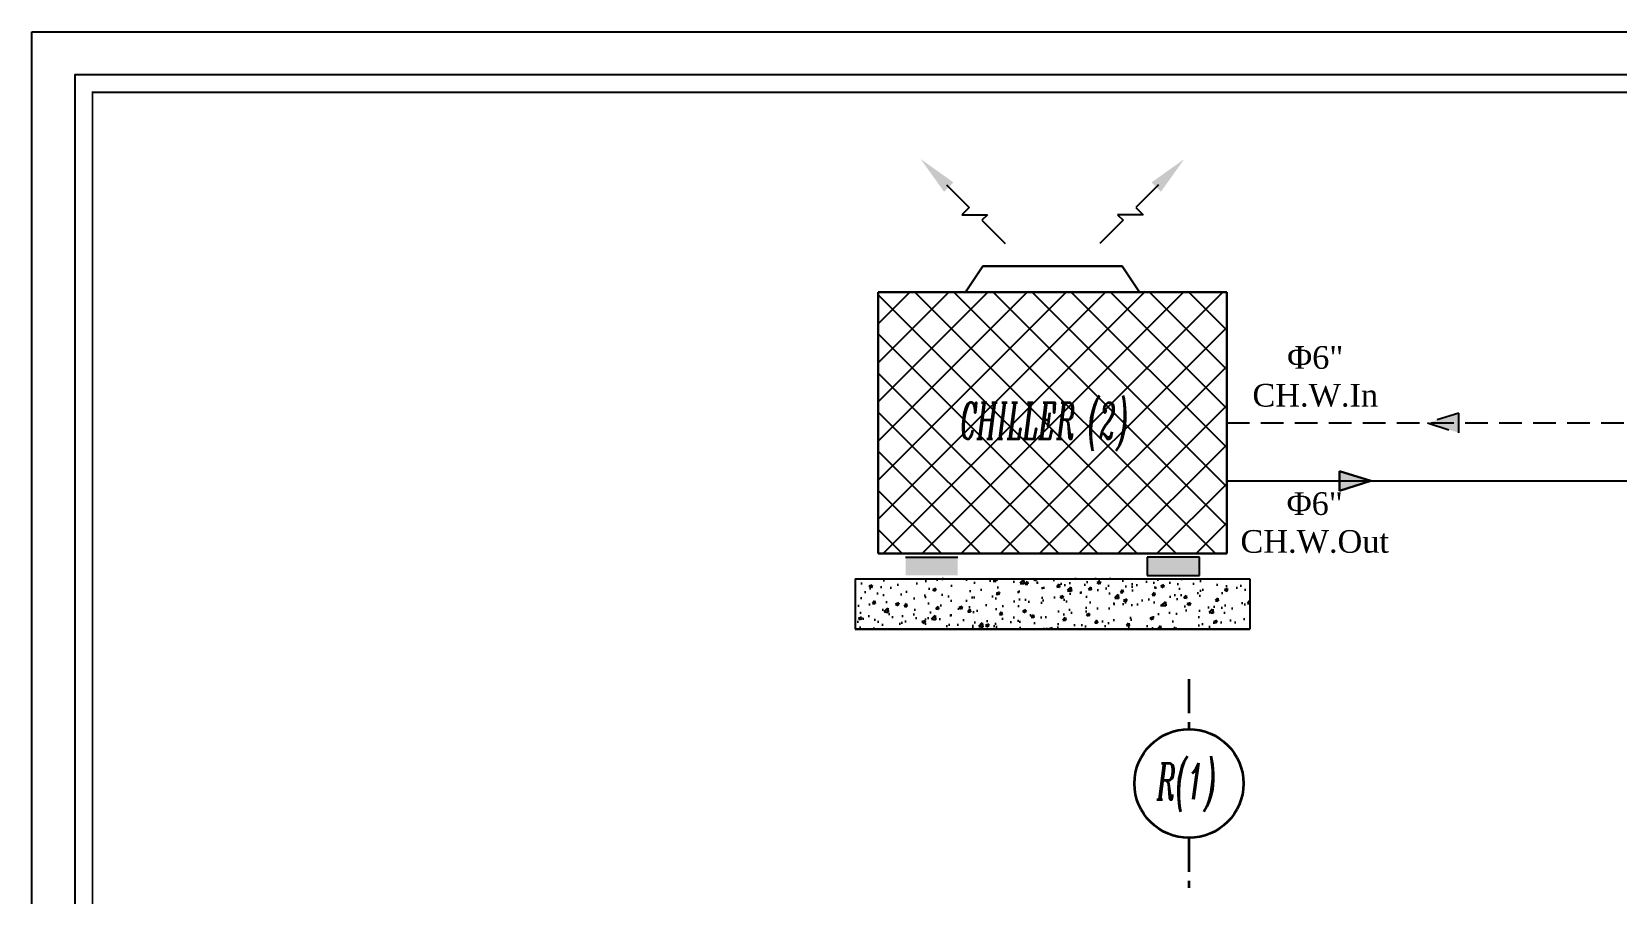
# Model space of a CAD drawing. Extents: x -641 to 2784, y 147 to 852.
# Drawn here: x -641.37 to -623.9, y 175.47 to 184.97 of the extents above; entities that cross this region are included whole.
import ezdxf

# ---------------------------------------------------------------- set-up
doc = ezdxf.new("R2010")
doc.units = 0
doc.header["$MEASUREMENT"] = 0
doc.linetypes.add('CENTER2', pattern=[1.125, 0.75, -0.125, 0.125, -0.125])
doc.linetypes.add('HIDDEN', pattern=[0.375, 0.25, -0.125])
for name, color, linetype, lineweight in [('04-AC_F.A.DUCT', 4, 'Continuous', 35), ('A-Handrail', 2, 'Continuous', 30), ('A.C.CHILLED WATER PIPING(S)', 3, 'Continuous', 30)]:
    doc.layers.add(name, color=color, linetype=linetype, lineweight=lineweight)
for name, color, linetype in [('13_A-ELEV5', 9, 'Continuous'), ('15-AC-CH.WT PIPING (S)', 3, 'Continuous'), ('16-AC-CH.WT PIPING (R)', 3, 'HIDDEN'), ('AC-DEFFUSER', 4, 'Continuous'), ('CH.W.PIPING TEXT', 4, 'Continuous'), ('fram', 252, 'Continuous'), ('TXT', 7, 'Continuous'), ('WALL', 4, 'Continuous')]:
    doc.layers.add(name, color=color, linetype=linetype)
doc.styles.add('AC', font='romans.shx', dxfattribs={"height": 0.2})
doc.styles.add('ITALICC', font='italicc.shx', dxfattribs={"width": 0.5, "height": 0.5})

# ---------------------------------------------------------------- blocks, each defined once
blk = doc.blocks.new('A$C24462F82')
at = {"layer": 'AC-DEFFUSER'}
for p, q in [((0.1680796990343083, 0.1680796737680197), (0.1032137119730692, 0.1032136867066669)), ((0.1032137119730692, 0.1032136867066669), (0.123995704358606, 0.0824316943211301)), ((0.0663631569730683, 0.066363131706666), (1.88977651e-08, -6.3689782e-09)), ((0.123995704358606, 0.0824316943211301), (0.050339536318063, 0.0823867523616713)), ((0.050339536318063, 0.0823867523616713), (0.0663631569730683, 0.066363131706666))]:
    blk.add_line(p, q, dxfattribs=at)
blk.add_solid([(0.1482485646398004, 0.1750812172342506), (0.1750812425005392, 0.1482485393736255), (0.2421629371520453, 0.2421629118863251)], dxfattribs=at)

msp = doc.modelspace()

# ---------------------------------------------------------------- hatches: boundary and pattern name
for points in [[(-631.7361853784594, 179.1789796296109), (-631.7361853784594, 178.9772956296403), (-631.15994537861, 178.9772956296403), (-631.15994537861, 179.1789796296109)], [(-629.0737365883022, 179.1789796296109), (-629.0737365883022, 178.9772956296403), (-628.49749658822, 178.9772956296403), (-628.49749658822, 179.1789796296109)]]:
    msp.add_hatch(color=256).paths.add_polyline_path(points)
at = {"layer": '13_A-ELEV5'}
h = msp.add_hatch(dxfattribs=at)
h.set_pattern_fill('ANSI37', color=9, scale=0.09604, style=0)
h.set_pattern_definition([(45.00000000000001, (-731.4927187535857, 97.82057102288326), (-0.2156159494668703, 0.2156159494668703), []), (135, (-731.4927187535857, 97.82057102288326), (-0.2156159494668703, -0.2156159494668703), [])])
h.paths.add_polyline_path([(-628.1960409833762, 182.0985956296392), (-632.0376409833032, 182.0985956296392), (-632.0376409833032, 179.2173956298104), (-628.1960409833762, 179.2173956298104)])
h.paths.add_polyline_path([(-631.4588572872515, 180.2835743223151), (-628.8383372874875, 180.2835743223151), (-628.8383372874875, 181.1479343220892), (-631.4588572872515, 181.1479343220892)], flags=24)
at = {"layer": '16-AC-CH.WT PIPING (R)'}
msp.add_hatch(color=6, dxfattribs=at).paths.add_polyline_path([(-625.6405995641314, 180.5499956297755), (-625.6405995641314, 180.765995629674), (-625.9861995637827, 180.6579956298994)])
at = {"layer": 'A-Handrail'}
h = msp.add_hatch(dxfattribs=at)
h.set_pattern_fill('AR-CONC', color=254, scale=0.0019208, style=0)
h.set_pattern_definition([(49.99999999999999, (-731.4927187535857, 97.82057102288326), (0.3499403122075244, -0.030615795503125), [0.03659124, -0.4025036400000002]), (355, (-731.4927187535857, 97.82057102288326), (-0.0676944201340612, 0.3669815996480912), [0.029272992, -0.3220029119999999]), (100.4509999999999, (-731.463557167858, 97.81801971998738), (0.2822471571999745, 0.3363641339652166), [0.031097752, -0.342075272]), (46.1842000000001, (-731.4927187535857, 97.91814766261467), (0.5206886217456032, -0.0807549034931823), [0.05488686, -0.6037554599999999]), (96.63559999999974, (-731.4493280735976, 97.91141813977828), (0.4560060535627483, 0.4752550077536065), [0.04664662799999952, -0.5131129079999927]), (351.1840000000001, (-731.4927187535857, 97.91814766261467), (0.4560067668474043, 0.475254166386636), [0.043909488, -0.483004368]), (21, (-731.4439304334289, 97.8937535025945), (0.2912218611878041, -0.1964316079669973), [0.03659124, -0.4025036400000002]), (326.0000000000001, (-731.4439304334289, 97.8937535025945), (0.1187093360501605, 0.3537882453277508), [0.029272992, -0.3220029119999999]), (71.4514, (-731.4196620857754, 97.87738425292281), (0.4099303954712549, 0.1573574251010031), [0.03109775199999987, -0.3420752719999976]), (37.50000000000001, (-731.4927187535857, 97.82057102288326), (0.0059325891237368, 0.1624133186675525), [0, -0.3180998464, 0, -0.326881744, 0, -0.32322262]), (7.499999999999999, (-731.4927187535857, 97.82057102288326), (0.1283472077497952, 0.1924268481106439), [0, -0.1863713823999998, 0, -0.3107815983999997, 0, -0.1231905079999999]), (327.5000000000001, (-731.6015167070498, 97.82057102288326), (0.2604424151965265, -0.0110037714611272), [0, -0.1219707999999996, 0, -0.3805488959999987, 0, -0.5049591119999974]), (317.5, (-731.6503050269737, 97.82057102288326), (0.2845265316062634, 0.0488392039768261), [0, -0.1585620399999999, 0, -0.2527234975999999, 0, -0.3585941519999999])])
h.paths.add_polyline_path([(-632.2901402732302, 178.9388796297901), (-632.2901402732302, 178.3829340167178), (-627.9435416934491, 178.3829340167178), (-627.9435416934491, 178.9388796297901)])
at = {"layer": 'A.C.CHILLED WATER PIPING(S)'}
msp.add_hatch(color=256, dxfattribs=at).paths.add_polyline_path([(-626.9533607399269, 179.9097814160233), (-626.9533607399269, 180.1257814161547), (-626.607760740392, 180.0177814161472)])

# ---------------------------------------------------------------- linework, layer by layer
for p, q in [((-631.7361853784594, 179.1789796296109), (-631.15994537861, 179.1789796296109)), ((-628.49749658822, 179.1789796296109), (-629.0737365883022, 179.1789796296109)), ((-629.0737365883022, 179.1789796296109), (-629.0737365883022, 178.9772956296403)), ((-628.49749658822, 178.9772956296403), (-628.49749658822, 179.1789796296109)), ((-632.2901402732302, 178.9388796297901), (-627.9435416934491, 178.9388796297901)), ((-632.2901402732302, 178.9388796297901), (-632.2901402732302, 178.3829340169506)), ((-629.0737365883022, 178.9772956296403), (-628.49749658822, 178.9772956296403)), ((-627.9435416934491, 178.9388796297901), (-627.9435416934491, 178.3829340169506))]:
    msp.add_line(p, q)
at = {"layer": '04-AC_F.A.DUCT', "color": 7, "linetype": 'CENTER2', "ltscale": 0.5}
for p, q in [((-628.6126737729091, 177.834150569917), (-628.6126737729091, 177.2821338480122)), ((-628.6126737729091, 176.0821338480122), (-628.6126737729091, 175.5301171261075))]:
    msp.add_line(p, q, dxfattribs=at)
at = {"layer": '04-AC_F.A.DUCT', "color": 7, "ltscale": 0.5}
msp.add_circle((-628.6126737729091, 176.6821338480122), 0.6, dxfattribs=at)
at = {"layer": '15-AC-CH.WT PIPING (S)'}
msp.add_line((-628.1960409833762, 180.0177814161472), (-622.8774031071489, 180.0177814161472), dxfattribs=at)
at = {"layer": '16-AC-CH.WT PIPING (R)', "color": 6}
for p, q in [((-625.6405995641314, 180.765995629674), (-625.9861995637827, 180.6579956298994)), ((-625.6405995641314, 180.5499956297755), (-625.6405995641314, 180.765995629674)), ((-625.9861995637827, 180.6579956298994), (-625.6405995641314, 180.5499956297755))]:
    msp.add_line(p, q, dxfattribs=at)
at = {"layer": '16-AC-CH.WT PIPING (R)', "color": 105}
msp.add_line((-628.1960409833762, 180.6579956297248), (-618.7928596459055, 180.6579956297248), dxfattribs=at)
at = {"layer": 'A-Handrail', "color": 1}
for p, q in [((-630.8851609833716, 182.3867156297967), (-631.0772409833214, 182.0985956296392)), ((-630.8851609833716, 182.3867156297967), (-629.3485209833077, 182.3867156297967)), ((-629.3485209833077, 182.3867156297967), (-629.1564409833579, 182.0985956296392)), ((-632.0376409833032, 179.2173956298104), (-632.0376409833032, 182.0985956296392)), ((-632.0376409833032, 182.0985956296392), (-628.1960409833762, 182.0985956296392)), ((-628.1960409833762, 182.0985956296392), (-628.1960409833762, 179.2173956298104)), ((-628.1960409833762, 179.2173956298104), (-632.0376409833032, 179.2173956298104))]:
    msp.add_line(p, q, dxfattribs=at)
at = {"layer": 'A-Handrail', "color": 254}
msp.add_line((-627.9435416934491, 178.3829340169506), (-632.2901402732302, 178.3829340169506), dxfattribs=at)
at = {"layer": 'A.C.CHILLED WATER PIPING(S)'}
for p, q in [((-626.9533607399269, 179.9097814160233), (-626.9533607399269, 180.1257814161547)), ((-626.9533607399269, 180.1257814161547), (-626.607760740392, 180.0177814161472)), ((-626.607760740392, 180.0177814161472), (-626.9533607399269, 179.9097814160233))]:
    msp.add_line(p, q, dxfattribs=at)
at = {"layer": 'fram'}
msp.add_line((-576.8425301833877, 184.4949609476143), (-640.888726348468, 184.4949609476143), dxfattribs=at)
for points in [[(-641.3656282659176, 184.9718628650862), (-576.3656282659176, 184.9718628650862), (-576.3656282659176, 146.9718628650862), (-641.3656282659174, 146.9718628650862)], [(-584.4192323727877, 184.4949609476143), (-640.888726348468, 184.4949609476143), (-640.888726348468, 147.4487647825131), (-584.4192323727877, 147.4487647825131)]]:
    msp.add_lwpolyline(points, close=True, dxfattribs=at)
at = {"layer": 'WALL', "color": 252, "linetype": 'Continuous'}
msp.add_lwpolyline([(-584.6112323741415, 184.302961000801, 0.0192, 0.0192, 0), (-640.696726348468, 184.3029609478437, 0.0192, 0.0192, 0), (-640.696726348468, 147.6407647827426, 0.0192, 0.0192, 0), (-584.6112326310329, 147.6407648356998, 0.0192, 0.0192, 0)], format="xyseb", close=True, dxfattribs=at)
at = {"layer": 'WALL', "linetype": 'Continuous'}
msp.add_lwpolyline([(-584.6112323741415, 184.302961000801, 0.0192, 0.0192, 0), (-640.696726348468, 184.3029609478437, 0.0192, 0.0192, 0), (-640.696726348468, 147.6407647827425, 0.0192, 0.0192, 0), (-584.6112326310326, 147.6407648356998, 0.0192, 0.0192, 0)], format="xyseb", close=True, dxfattribs=at)

# ---------------------------------------------------------------- block references
at = {"yscale": 3.8416000000434}
for p, xscale, zscale in [((-630.6390918649911, 182.637204697665), -3.841600000043286, 3.841599999996844), ((-629.5945901018047, 182.637204697665), 3.8416000000434, 3.841599999999998)]:
    msp.add_blockref('A$C24462F82', p, dxfattribs=dict(at, xscale=xscale, zscale=zscale))

# ---------------------------------------------------------------- texts
at = {"layer": '04-AC_F.A.DUCT', "color": 1, "linetype": 'Continuous', "style": 'ITALICC', "width": 0.5}
msp.add_text('R(1)', height=0.4018188784132772, rotation=359.9999999999999, dxfattribs=at).set_placement((-628.9660087274528, 176.5049080608506))
at = {"layer": 'CH.W.PIPING TEXT', "char_height": 0.25, "width": 5.784485296199134, "attachment_point": 2, "style": 'AC'}
for s, insert in [('{\\fTimes New Roman|b0|i0|c178|p18;\\C1;Φ\\fTimes New Roman|b0|i0|c0|p18;6"\\PCH.W.In\\C256; }', (-627.2214894926353, 181.5048064200275)), ('{\\fTimes New Roman|b0|i0|c178|p18;\\C85;Φ\\fTimes New Roman|b0|i0|c0|p18;6"\\PCH.W.Out }', (-627.2272697820106, 179.8932601060553))]:
    msp.add_mtext(s, dxfattribs=dict(at, insert=insert))
at = {"layer": 'TXT', "color": 4, "style": 'ITALICC', "width": 0.5}
msp.add_text('CHILLER (2)', height=0.4018188784132772, dxfattribs=at).set_placement((-631.1314172889604, 180.4826052316532, -0.0043914847868474))

doc.saveas('drawing.dxf')
